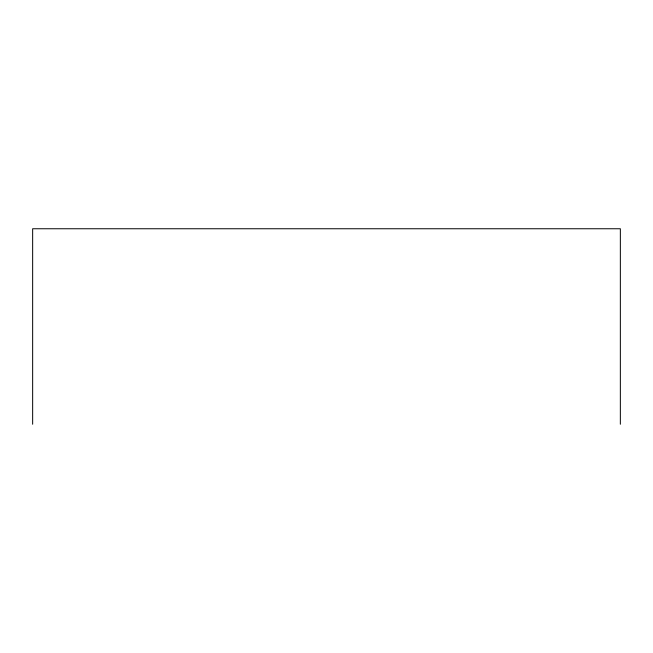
<?xml version="1.0" encoding="UTF-8"?>
<svg xmlns="http://www.w3.org/2000/svg" width="653" height="653" viewBox="0 0 653 653"><rect width="100%" height="100%" fill="white"/><g stroke="black" fill="none" stroke-linecap="round" stroke-linejoin="round"><path stroke-width="0.98" d="M620.35 424.246L620.35 228.754L32.65 228.754L32.65 424.246"/></g></svg>
